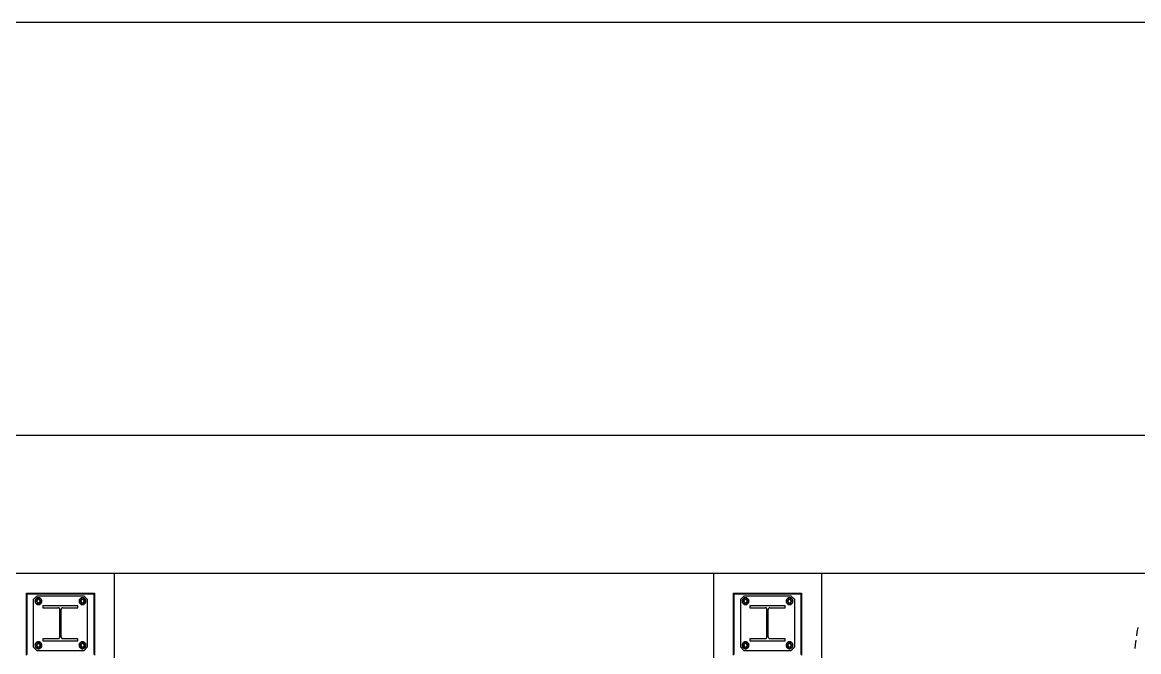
# Model space of a CAD drawing. Header units: millimetres. Extents: x 7649 to 34105, y 3983 to 25377.
# Drawn here: x 18033 to 26140, y 20807 to 25377 of the extents above; entities that cross this region are included whole.
import ezdxf

# ---------------------------------------------------------------- set-up
doc = ezdxf.new("R2010")
doc.units = ezdxf.units.MM

msp = doc.modelspace()

# ---------------------------------------------------------------- linework, layer by layer
at = {"layer": 'GEOMETRY', "color": 7}
for p, q in [((7649.45694, 25376.89306), (30605.23611, 25376.89306)), ((33605.08194, 22376.51806), (7649.45694, 22376.51806)), ((7649.45694, 21376.92222), (34105.14444, 21376.92222)), ((18138.06944, 21210.76389), (18112.66944, 21185.36389)), ((18112.66944, 21185.36389), (18112.66944, 20841.93472)), ((18125.06973, 21177.39763), (18124.84028, 21173.98681)), ((18124.84028, 21173.98681), (18125.06973, 21170.57598)), ((18125.73811, 21180.66895), (18125.06973, 21177.39763)), ((18125.06973, 21170.57598), (18125.73811, 21167.30466)), ((18126.81548, 21183.77083), (18125.73811, 21180.66895)), ((18125.73811, 21167.30466), (18126.81548, 21164.20278)), ((18128.2719, 21186.67333), (18126.81548, 21183.77083)), ((18126.81548, 21164.20278), (18128.2719, 21161.30028)), ((18130.07742, 21189.3465), (18128.2719, 21186.67333)), ((18128.2719, 21161.30028), (18130.07742, 21158.62711)), ((18149.71111, 21197.53472), (18129.60278, 21185.36389)), ((18129.60278, 21185.36389), (18129.60278, 21162.08056)), ((18129.60278, 21162.08056), (18149.71111, 21150.43889)), ((18132.2021, 21191.7604), (18130.07742, 21189.3465)), ((18134.616, 21193.88508), (18132.2021, 21191.7604)), ((18137.28917, 21195.6906), (18134.616, 21193.88508)), ((18140.19167, 21197.14702), (18137.28917, 21195.6906)), ((18481.49861, 21210.76389), (18138.06944, 21210.76389)), ((18138.17814, 21175.60234), (18138.06944, 21173.98681)), ((18138.06944, 21173.98681), (18138.17814, 21172.37127)), ((18138.49477, 21177.15184), (18138.17814, 21175.60234)), ((18138.17814, 21172.37127), (18138.49477, 21170.82177)), ((18139.00514, 21178.62112), (18138.49477, 21177.15184)), ((18138.49477, 21170.82177), (18139.00514, 21169.3525)), ((18139.69507, 21179.99597), (18139.00514, 21178.62112)), ((18139.00514, 21169.3525), (18139.69507, 21167.97764)), ((18140.55036, 21181.26222), (18139.69507, 21179.99597)), ((18139.69507, 21167.97764), (18140.55036, 21166.71139)), ((18143.29355, 21198.22439), (18140.19167, 21197.14702)), ((18141.55683, 21182.40567), (18140.55036, 21181.26222)), ((18140.55036, 21166.71139), (18141.55683, 21165.56794)), ((18142.70028, 21183.41214), (18141.55683, 21182.40567)), ((18141.55683, 21165.56794), (18142.70028, 21164.56147)), ((18143.96653, 21184.26743), (18142.70028, 21183.41214)), ((18142.70028, 21164.56147), (18143.96653, 21163.70618)), ((18146.56487, 21198.89277), (18143.29355, 21198.22439)), ((18145.34138, 21184.95736), (18143.96653, 21184.26743)), ((18143.96653, 21163.70618), (18145.34138, 21163.01625)), ((18146.81066, 21185.46773), (18145.34138, 21184.95736)), ((18145.34138, 21163.01625), (18146.81066, 21162.50588)), ((18149.97569, 21199.12222), (18146.56487, 21198.89277)), ((18148.36016, 21185.78436), (18146.81066, 21185.46773)), ((18146.81066, 21162.50588), (18148.36016, 21162.18925)), ((18149.97569, 21185.89306), (18148.36016, 21185.78436)), ((18148.36016, 21162.18925), (18149.97569, 21162.08056)), ((18170.34861, 21185.36389), (18149.71111, 21197.53472)), ((18149.71111, 21150.43889), (18170.34861, 21162.08056)), ((18153.38652, 21198.89277), (18149.97569, 21199.12222)), ((18151.59123, 21185.78436), (18149.97569, 21185.89306)), ((18149.97569, 21162.08056), (18151.59123, 21162.18925)), ((18153.14073, 21185.46773), (18151.59123, 21185.78436)), ((18151.59123, 21162.18925), (18153.14073, 21162.50588)), ((18154.61, 21184.95736), (18153.14073, 21185.46773)), ((18153.14073, 21162.50588), (18154.61, 21163.01625)), ((18156.65784, 21198.22439), (18153.38652, 21198.89277)), ((18155.98486, 21184.26743), (18154.61, 21184.95736)), ((18154.61, 21163.01625), (18155.98486, 21163.70618)), ((18157.25111, 21183.41214), (18155.98486, 21184.26743)), ((18155.98486, 21163.70618), (18157.25111, 21164.56147)), ((18159.75972, 21197.14702), (18156.65784, 21198.22439)), ((18158.39456, 21182.40567), (18157.25111, 21183.41214)), ((18157.25111, 21164.56147), (18158.39456, 21165.56794)), ((18159.40103, 21181.26222), (18158.39456, 21182.40567)), ((18158.39456, 21165.56794), (18159.40103, 21166.71139)), ((18160.25632, 21179.99597), (18159.40103, 21181.26222)), ((18159.40103, 21166.71139), (18160.25632, 21167.97764)), ((18162.66222, 21195.6906), (18159.75972, 21197.14702)), ((18160.94625, 21178.62112), (18160.25632, 21179.99597)), ((18160.25632, 21167.97764), (18160.94625, 21169.3525)), ((18161.45662, 21177.15184), (18160.94625, 21178.62112)), ((18160.94625, 21169.3525), (18161.45662, 21170.82177)), ((18161.77325, 21175.60234), (18161.45662, 21177.15184)), ((18161.45662, 21170.82177), (18161.77325, 21172.37127)), ((18161.88194, 21173.98681), (18161.77325, 21175.60234)), ((18161.77325, 21172.37127), (18161.88194, 21173.98681)), ((18165.33539, 21193.88508), (18162.66222, 21195.6906)), ((18167.74929, 21191.7604), (18165.33539, 21193.88508)), ((18169.87397, 21189.3465), (18167.74929, 21191.7604)), ((18171.67949, 21186.67333), (18169.87397, 21189.3465)), ((18169.87397, 21158.62711), (18171.67949, 21161.30028)), ((18170.34861, 21162.08056), (18170.34861, 21185.36389)), ((18173.13591, 21183.77083), (18171.67949, 21186.67333)), ((18171.67949, 21161.30028), (18173.13591, 21164.20278)), ((18174.21328, 21180.66895), (18173.13591, 21183.77083)), ((18173.13591, 21164.20278), (18174.21328, 21167.30466)), ((18174.88166, 21177.39763), (18174.21328, 21180.66895)), ((18174.21328, 21167.30466), (18174.88166, 21170.57598)), ((18175.11111, 21173.98681), (18174.88166, 21177.39763)), ((18174.88166, 21170.57598), (18175.11111, 21173.98681)), ((18445.21556, 21177.39763), (18444.98611, 21173.98681)), ((18444.98611, 21173.98681), (18445.21556, 21170.57598)), ((18445.88394, 21180.66895), (18445.21556, 21177.39763)), ((18445.21556, 21170.57598), (18445.88394, 21167.30466)), ((18446.96131, 21183.77083), (18445.88394, 21180.66895)), ((18445.88394, 21167.30466), (18446.96131, 21164.20278)), ((18448.41773, 21186.67333), (18446.96131, 21183.77083)), ((18446.96131, 21164.20278), (18448.41773, 21161.30028)), ((18450.22326, 21189.3465), (18448.41773, 21186.67333)), ((18448.41773, 21161.30028), (18450.22326, 21158.62711)), ((18469.85694, 21197.53472), (18449.74861, 21185.36389)), ((18449.74861, 21185.36389), (18449.74861, 21162.08056)), ((18449.74861, 21162.08056), (18469.85694, 21150.43889)), ((18452.34794, 21191.7604), (18450.22326, 21189.3465)), ((18454.76183, 21193.88508), (18452.34794, 21191.7604)), ((18457.435, 21195.6906), (18454.76183, 21193.88508)), ((18460.3375, 21197.14702), (18457.435, 21195.6906)), ((18458.32397, 21175.60234), (18458.21528, 21173.98681)), ((18458.21528, 21173.98681), (18458.32397, 21172.37127)), ((18458.6406, 21177.15184), (18458.32397, 21175.60234)), ((18458.32397, 21172.37127), (18458.6406, 21170.82177)), ((18459.15098, 21178.62112), (18458.6406, 21177.15184)), ((18458.6406, 21170.82177), (18459.15098, 21169.3525)), ((18459.8409, 21179.99597), (18459.15098, 21178.62112)), ((18459.15098, 21169.3525), (18459.8409, 21167.97764)), ((18460.6962, 21181.26222), (18459.8409, 21179.99597)), ((18459.8409, 21167.97764), (18460.6962, 21166.71139)), ((18463.43938, 21198.22439), (18460.3375, 21197.14702)), ((18461.70266, 21182.40567), (18460.6962, 21181.26222)), ((18460.6962, 21166.71139), (18461.70266, 21165.56794)), ((18462.84611, 21183.41214), (18461.70266, 21182.40567)), ((18461.70266, 21165.56794), (18462.84611, 21164.56147)), ((18464.11236, 21184.26743), (18462.84611, 21183.41214)), ((18462.84611, 21164.56147), (18464.11236, 21163.70618)), ((18466.71071, 21198.89277), (18463.43938, 21198.22439)), ((18465.48722, 21184.95736), (18464.11236, 21184.26743)), ((18464.11236, 21163.70618), (18465.48722, 21163.01625)), ((18466.95649, 21185.46773), (18465.48722, 21184.95736)), ((18465.48722, 21163.01625), (18466.95649, 21162.50588)), ((18470.12153, 21199.12222), (18466.71071, 21198.89277)), ((18468.50599, 21185.78436), (18466.95649, 21185.46773)), ((18466.95649, 21162.50588), (18468.50599, 21162.18925)), ((18470.12153, 21185.89306), (18468.50599, 21185.78436)), ((18468.50599, 21162.18925), (18470.12153, 21162.08056)), ((18489.96528, 21185.36389), (18469.85694, 21197.53472)), ((18469.85694, 21150.43889), (18489.96528, 21162.08056)), ((18473.53235, 21198.89277), (18470.12153, 21199.12222)), ((18471.73707, 21185.78436), (18470.12153, 21185.89306)), ((18470.12153, 21162.08056), (18471.73707, 21162.18925)), ((18473.28657, 21185.46773), (18471.73707, 21185.78436)), ((18471.73707, 21162.18925), (18473.28657, 21162.50588)), ((18474.75584, 21184.95736), (18473.28657, 21185.46773)), ((18473.28657, 21162.50588), (18474.75584, 21163.01625)), ((18476.80367, 21198.22439), (18473.53235, 21198.89277)), ((18476.13069, 21184.26743), (18474.75584, 21184.95736)), ((18474.75584, 21163.01625), (18476.13069, 21163.70618)), ((18477.39694, 21183.41214), (18476.13069, 21184.26743)), ((18476.13069, 21163.70618), (18477.39694, 21164.56147)), ((18479.90556, 21197.14702), (18476.80367, 21198.22439)), ((18478.54039, 21182.40567), (18477.39694, 21183.41214)), ((18477.39694, 21164.56147), (18478.54039, 21165.56794)), ((18479.54686, 21181.26222), (18478.54039, 21182.40567)), ((18478.54039, 21165.56794), (18479.54686, 21166.71139)), ((18480.40215, 21179.99597), (18479.54686, 21181.26222)), ((18479.54686, 21166.71139), (18480.40215, 21167.97764)), ((18482.80805, 21195.6906), (18479.90556, 21197.14702)), ((18481.09208, 21178.62112), (18480.40215, 21179.99597)), ((18480.40215, 21167.97764), (18481.09208, 21169.3525)), ((18481.60245, 21177.15184), (18481.09208, 21178.62112)), ((18481.09208, 21169.3525), (18481.60245, 21170.82177)), ((18506.89861, 21185.36389), (18481.49861, 21210.76389)), ((18481.91908, 21175.60234), (18481.60245, 21177.15184)), ((18481.60245, 21170.82177), (18481.91908, 21172.37127)), ((18482.02778, 21173.98681), (18481.91908, 21175.60234)), ((18481.91908, 21172.37127), (18482.02778, 21173.98681)), ((18485.48122, 21193.88508), (18482.80805, 21195.6906)), ((18487.89512, 21191.7604), (18485.48122, 21193.88508)), ((18490.0198, 21189.3465), (18487.89512, 21191.7604)), ((18489.96528, 21162.08056), (18489.96528, 21185.36389)), ((18491.82532, 21186.67333), (18490.0198, 21189.3465)), ((18490.0198, 21158.62711), (18491.82532, 21161.30028)), ((18493.28174, 21183.77083), (18491.82532, 21186.67333)), ((18491.82532, 21161.30028), (18493.28174, 21164.20278)), ((18494.35911, 21180.66895), (18493.28174, 21183.77083)), ((18493.28174, 21164.20278), (18494.35911, 21167.30466)), ((18495.0275, 21177.39763), (18494.35911, 21180.66895)), ((18494.35911, 21167.30466), (18495.0275, 21170.57598)), ((18495.25694, 21173.98681), (18495.0275, 21177.39763)), ((18495.0275, 21170.57598), (18495.25694, 21173.98681)), ((18506.89861, 20841.93472), (18506.89861, 21185.36389)), ((23272.57361, 21210.76389), (23247.17361, 21185.36389)), ((23247.17361, 21185.36389), (23247.17361, 20841.93472)), ((23260.10306, 21177.39763), (23259.87361, 21173.98681)), ((23259.87361, 21173.98681), (23260.10306, 21170.57598)), ((23260.77144, 21180.66895), (23260.10306, 21177.39763)), ((23260.10306, 21170.57598), (23260.77144, 21167.30466)), ((23261.84881, 21183.77083), (23260.77144, 21180.66895)), ((23260.77144, 21167.30466), (23261.84881, 21164.20278)), ((23263.30523, 21186.67333), (23261.84881, 21183.77083)), ((23261.84881, 21164.20278), (23263.30523, 21161.30028)), ((23265.11076, 21189.3465), (23263.30523, 21186.67333)), ((23263.30523, 21161.30028), (23265.11076, 21158.62711)), ((23284.74444, 21197.53472), (23264.10694, 21185.36389)), ((23264.10694, 21185.36389), (23264.10694, 21162.08056)), ((23264.10694, 21162.08056), (23284.74444, 21150.43889)), ((23267.23544, 21191.7604), (23265.11076, 21189.3465)), ((23269.64933, 21193.88508), (23267.23544, 21191.7604)), ((23272.3225, 21195.6906), (23269.64933, 21193.88508)), ((23275.225, 21197.14702), (23272.3225, 21195.6906)), ((23616.53194, 21210.76389), (23272.57361, 21210.76389)), ((23273.21147, 21175.60234), (23273.10278, 21173.98681)), ((23273.10278, 21173.98681), (23273.21147, 21172.37127)), ((23273.5281, 21177.15184), (23273.21147, 21175.60234)), ((23273.21147, 21172.37127), (23273.5281, 21170.82177)), ((23274.03848, 21178.62112), (23273.5281, 21177.15184)), ((23273.5281, 21170.82177), (23274.03848, 21169.3525)), ((23274.7284, 21179.99597), (23274.03848, 21178.62112)), ((23274.03848, 21169.3525), (23274.7284, 21167.97764)), ((23275.5837, 21181.26222), (23274.7284, 21179.99597)), ((23274.7284, 21167.97764), (23275.5837, 21166.71139)), ((23278.32688, 21198.22439), (23275.225, 21197.14702)), ((23276.59016, 21182.40567), (23275.5837, 21181.26222)), ((23275.5837, 21166.71139), (23276.59016, 21165.56794)), ((23277.73361, 21183.41214), (23276.59016, 21182.40567)), ((23276.59016, 21165.56794), (23277.73361, 21164.56147)), ((23278.99986, 21184.26743), (23277.73361, 21183.41214)), ((23277.73361, 21164.56147), (23278.99986, 21163.70618)), ((23281.59821, 21198.89277), (23278.32688, 21198.22439)), ((23280.37472, 21184.95736), (23278.99986, 21184.26743)), ((23278.99986, 21163.70618), (23280.37472, 21163.01625)), ((23281.84399, 21185.46773), (23280.37472, 21184.95736)), ((23280.37472, 21163.01625), (23281.84399, 21162.50588)), ((23285.00903, 21199.12222), (23281.59821, 21198.89277)), ((23283.39349, 21185.78436), (23281.84399, 21185.46773)), ((23281.84399, 21162.50588), (23283.39349, 21162.18925)), ((23285.00903, 21185.89306), (23283.39349, 21185.78436)), ((23283.39349, 21162.18925), (23285.00903, 21162.08056)), ((23304.85278, 21185.36389), (23284.74444, 21197.53472)), ((23284.74444, 21150.43889), (23304.85278, 21162.08056)), ((23288.41985, 21198.89277), (23285.00903, 21199.12222)), ((23286.62457, 21185.78436), (23285.00903, 21185.89306)), ((23285.00903, 21162.08056), (23286.62457, 21162.18925)), ((23288.17407, 21185.46773), (23286.62457, 21185.78436)), ((23286.62457, 21162.18925), (23288.17407, 21162.50588)), ((23289.64334, 21184.95736), (23288.17407, 21185.46773)), ((23288.17407, 21162.50588), (23289.64334, 21163.01625)), ((23291.69117, 21198.22439), (23288.41985, 21198.89277)), ((23291.01819, 21184.26743), (23289.64334, 21184.95736)), ((23289.64334, 21163.01625), (23291.01819, 21163.70618)), ((23292.28444, 21183.41214), (23291.01819, 21184.26743)), ((23291.01819, 21163.70618), (23292.28444, 21164.56147)), ((23294.79306, 21197.14702), (23291.69117, 21198.22439)), ((23293.42789, 21182.40567), (23292.28444, 21183.41214)), ((23292.28444, 21164.56147), (23293.42789, 21165.56794)), ((23294.43436, 21181.26222), (23293.42789, 21182.40567)), ((23293.42789, 21165.56794), (23294.43436, 21166.71139)), ((23295.28965, 21179.99597), (23294.43436, 21181.26222)), ((23294.43436, 21166.71139), (23295.28965, 21167.97764)), ((23297.69555, 21195.6906), (23294.79306, 21197.14702)), ((23295.97958, 21178.62112), (23295.28965, 21179.99597)), ((23295.28965, 21167.97764), (23295.97958, 21169.3525)), ((23296.48995, 21177.15184), (23295.97958, 21178.62112)), ((23295.97958, 21169.3525), (23296.48995, 21170.82177)), ((23296.80658, 21175.60234), (23296.48995, 21177.15184)), ((23296.48995, 21170.82177), (23296.80658, 21172.37127)), ((23296.91528, 21173.98681), (23296.80658, 21175.60234)), ((23296.80658, 21172.37127), (23296.91528, 21173.98681)), ((23300.36872, 21193.88508), (23297.69555, 21195.6906)), ((23302.78262, 21191.7604), (23300.36872, 21193.88508)), ((23304.9073, 21189.3465), (23302.78262, 21191.7604)), ((23304.85278, 21162.08056), (23304.85278, 21185.36389)), ((23306.71282, 21186.67333), (23304.9073, 21189.3465)), ((23304.9073, 21158.62711), (23306.71282, 21161.30028)), ((23308.16924, 21183.77083), (23306.71282, 21186.67333)), ((23306.71282, 21161.30028), (23308.16924, 21164.20278)), ((23309.24661, 21180.66895), (23308.16924, 21183.77083)), ((23308.16924, 21164.20278), (23309.24661, 21167.30466)), ((23309.915, 21177.39763), (23309.24661, 21180.66895)), ((23309.24661, 21167.30466), (23309.915, 21170.57598)), ((23310.14444, 21173.98681), (23309.915, 21177.39763)), ((23309.915, 21170.57598), (23310.14444, 21173.98681)), ((23579.71973, 21177.39763), (23579.49028, 21173.98681)), ((23579.49028, 21173.98681), (23579.71973, 21170.57598)), ((23580.38811, 21180.66895), (23579.71973, 21177.39763)), ((23579.71973, 21170.57598), (23580.38811, 21167.30466)), ((23581.46548, 21183.77083), (23580.38811, 21180.66895)), ((23580.38811, 21167.30466), (23581.46548, 21164.20278)), ((23582.9219, 21186.67333), (23581.46548, 21183.77083)), ((23581.46548, 21164.20278), (23582.9219, 21161.30028)), ((23584.72742, 21189.3465), (23582.9219, 21186.67333)), ((23582.9219, 21161.30028), (23584.72742, 21158.62711)), ((23604.36111, 21197.53472), (23584.25278, 21185.36389)), ((23584.25278, 21185.36389), (23584.25278, 21162.08056)), ((23584.25278, 21162.08056), (23604.36111, 21150.43889)), ((23586.8521, 21191.7604), (23584.72742, 21189.3465)), ((23589.266, 21193.88508), (23586.8521, 21191.7604)), ((23591.93917, 21195.6906), (23589.266, 21193.88508)), ((23594.84167, 21197.14702), (23591.93917, 21195.6906)), ((23592.82814, 21175.60234), (23592.71944, 21173.98681)), ((23592.71944, 21173.98681), (23592.82814, 21172.37127)), ((23593.14477, 21177.15184), (23592.82814, 21175.60234)), ((23592.82814, 21172.37127), (23593.14477, 21170.82177)), ((23593.65514, 21178.62112), (23593.14477, 21177.15184)), ((23593.14477, 21170.82177), (23593.65514, 21169.3525)), ((23594.34507, 21179.99597), (23593.65514, 21178.62112)), ((23593.65514, 21169.3525), (23594.34507, 21167.97764)), ((23595.20036, 21181.26222), (23594.34507, 21179.99597)), ((23594.34507, 21167.97764), (23595.20036, 21166.71139)), ((23597.94355, 21198.22439), (23594.84167, 21197.14702)), ((23596.20683, 21182.40567), (23595.20036, 21181.26222)), ((23595.20036, 21166.71139), (23596.20683, 21165.56794)), ((23597.35028, 21183.41214), (23596.20683, 21182.40567)), ((23596.20683, 21165.56794), (23597.35028, 21164.56147)), ((23598.61653, 21184.26743), (23597.35028, 21183.41214)), ((23597.35028, 21164.56147), (23598.61653, 21163.70618)), ((23601.21487, 21198.89277), (23597.94355, 21198.22439)), ((23599.99138, 21184.95736), (23598.61653, 21184.26743)), ((23598.61653, 21163.70618), (23599.99138, 21163.01625)), ((23601.46066, 21185.46773), (23599.99138, 21184.95736)), ((23599.99138, 21163.01625), (23601.46066, 21162.50588)), ((23604.62569, 21199.12222), (23601.21487, 21198.89277)), ((23603.01016, 21185.78436), (23601.46066, 21185.46773)), ((23601.46066, 21162.50588), (23603.01016, 21162.18925)), ((23604.62569, 21185.89306), (23603.01016, 21185.78436)), ((23603.01016, 21162.18925), (23604.62569, 21162.08056)), ((23624.99861, 21185.36389), (23604.36111, 21197.53472)), ((23604.36111, 21150.43889), (23624.99861, 21162.08056)), ((23608.03652, 21198.89277), (23604.62569, 21199.12222)), ((23606.24123, 21185.78436), (23604.62569, 21185.89306)), ((23604.62569, 21162.08056), (23606.24123, 21162.18925)), ((23607.79073, 21185.46773), (23606.24123, 21185.78436)), ((23606.24123, 21162.18925), (23607.79073, 21162.50588)), ((23609.26, 21184.95736), (23607.79073, 21185.46773)), ((23607.79073, 21162.50588), (23609.26, 21163.01625)), ((23611.30784, 21198.22439), (23608.03652, 21198.89277)), ((23610.63486, 21184.26743), (23609.26, 21184.95736)), ((23609.26, 21163.01625), (23610.63486, 21163.70618)), ((23611.90111, 21183.41214), (23610.63486, 21184.26743)), ((23610.63486, 21163.70618), (23611.90111, 21164.56147)), ((23614.40972, 21197.14702), (23611.30784, 21198.22439)), ((23613.04456, 21182.40567), (23611.90111, 21183.41214)), ((23611.90111, 21164.56147), (23613.04456, 21165.56794)), ((23614.05103, 21181.26222), (23613.04456, 21182.40567)), ((23613.04456, 21165.56794), (23614.05103, 21166.71139)), ((23614.90632, 21179.99597), (23614.05103, 21181.26222)), ((23614.05103, 21166.71139), (23614.90632, 21167.97764)), ((23617.31222, 21195.6906), (23614.40972, 21197.14702)), ((23615.59625, 21178.62112), (23614.90632, 21179.99597)), ((23614.90632, 21167.97764), (23615.59625, 21169.3525)), ((23616.10662, 21177.15184), (23615.59625, 21178.62112)), ((23615.59625, 21169.3525), (23616.10662, 21170.82177)), ((23616.42325, 21175.60234), (23616.10662, 21177.15184)), ((23616.10662, 21170.82177), (23616.42325, 21172.37127)), ((23616.53194, 21173.98681), (23616.42325, 21175.60234)), ((23616.42325, 21172.37127), (23616.53194, 21173.98681)), ((23641.93194, 21185.36389), (23616.53194, 21210.76389)), ((23619.98539, 21193.88508), (23617.31222, 21195.6906)), ((23622.39929, 21191.7604), (23619.98539, 21193.88508)), ((23624.52397, 21189.3465), (23622.39929, 21191.7604)), ((23626.32949, 21186.67333), (23624.52397, 21189.3465)), ((23624.52397, 21158.62711), (23626.32949, 21161.30028)), ((23624.99861, 21162.08056), (23624.99861, 21185.36389)), ((23627.78591, 21183.77083), (23626.32949, 21186.67333)), ((23626.32949, 21161.30028), (23627.78591, 21164.20278)), ((23628.86328, 21180.66895), (23627.78591, 21183.77083)), ((23627.78591, 21164.20278), (23628.86328, 21167.30466)), ((23629.53166, 21177.39763), (23628.86328, 21180.66895)), ((23628.86328, 21167.30466), (23629.53166, 21170.57598)), ((23629.76111, 21173.98681), (23629.53166, 21177.39763)), ((23629.53166, 21170.57598), (23629.76111, 21173.98681)), ((23641.93194, 20841.93472), (23641.93194, 21185.36389)), ((18130.07742, 21158.62711), (18132.2021, 21156.21321)), ((18132.2021, 21156.21321), (18134.616, 21154.08853)), ((18134.616, 21154.08853), (18137.28917, 21152.28301)), ((18137.28917, 21152.28301), (18140.19167, 21150.82659)), ((18140.19167, 21150.82659), (18143.29355, 21149.74922)), ((18143.29355, 21149.74922), (18146.56487, 21149.08084)), ((18146.56487, 21149.08084), (18149.97569, 21148.85139)), ((18149.97569, 21148.85139), (18153.38652, 21149.08084)), ((18153.38652, 21149.08084), (18156.65784, 21149.74922)), ((18156.65784, 21149.74922), (18159.75972, 21150.82659)), ((18159.75972, 21150.82659), (18162.66222, 21152.28301)), ((18162.66222, 21152.28301), (18165.33539, 21154.08853)), ((18165.33539, 21154.08853), (18167.74929, 21156.21321)), ((18167.74929, 21156.21321), (18169.87397, 21158.62711)), ((18437.04861, 21140.91389), (18182.51944, 21140.91389)), ((18182.51944, 21140.91389), (18182.51944, 21126.62639)), ((18182.51944, 21126.62639), (18293.11528, 21126.62639)), ((18295.06747, 21126.51289), (18293.37986, 21126.62639)), ((18296.68601, 21126.18225), (18295.06747, 21126.51289)), ((18298.22068, 21125.64928), (18296.68601, 21126.18225)), ((18299.65667, 21124.9288), (18298.22068, 21125.64928)), ((18300.97917, 21124.0356), (18299.65667, 21124.9288)), ((18302.17338, 21122.98449), (18300.97917, 21124.0356)), ((18303.22449, 21121.79028), (18302.17338, 21122.98449)), ((18304.11769, 21120.46778), (18303.22449, 21121.79028)), ((18304.83817, 21119.03179), (18304.11769, 21120.46778)), ((18305.37114, 21117.49713), (18304.83817, 21119.03179)), ((18305.70178, 21115.87858), (18305.37114, 21117.49713)), ((18305.81528, 21114.19097), (18305.70178, 21115.87858)), ((18305.81528, 20913.90139), (18305.81528, 21113.92639)), ((18314.28194, 20913.90139), (18314.28194, 21113.92639)), ((18314.92461, 21115.87858), (18314.81111, 21114.19097)), ((18315.25525, 21117.49713), (18314.92461, 21115.87858)), ((18315.78822, 21119.03179), (18315.25525, 21117.49713)), ((18316.5087, 21120.46778), (18315.78822, 21119.03179)), ((18317.4019, 21121.79028), (18316.5087, 21120.46778)), ((18318.45301, 21122.98449), (18317.4019, 21121.79028)), ((18319.64722, 21124.0356), (18318.45301, 21122.98449)), ((18320.96972, 21124.9288), (18319.64722, 21124.0356)), ((18322.40571, 21125.64928), (18320.96972, 21124.9288)), ((18323.94037, 21126.18225), (18322.40571, 21125.64928)), ((18325.55892, 21126.51289), (18323.94037, 21126.18225)), ((18327.24653, 21126.62639), (18325.55892, 21126.51289)), ((18326.98194, 21126.62639), (18437.04861, 21126.62639)), ((18437.04861, 21126.62639), (18437.04861, 21140.91389)), ((18450.22326, 21158.62711), (18452.34794, 21156.21321)), ((18452.34794, 21156.21321), (18454.76183, 21154.08853)), ((18454.76183, 21154.08853), (18457.435, 21152.28301)), ((18457.435, 21152.28301), (18460.3375, 21150.82659)), ((18460.3375, 21150.82659), (18463.43938, 21149.74922)), ((18463.43938, 21149.74922), (18466.71071, 21149.08084)), ((18466.71071, 21149.08084), (18470.12153, 21148.85139)), ((18470.12153, 21148.85139), (18473.53235, 21149.08084)), ((18473.53235, 21149.08084), (18476.80367, 21149.74922)), ((18476.80367, 21149.74922), (18479.90556, 21150.82659)), ((18479.90556, 21150.82659), (18482.80805, 21152.28301)), ((18482.80805, 21152.28301), (18485.48122, 21154.08853)), ((18485.48122, 21154.08853), (18487.89512, 21156.21321)), ((18487.89512, 21156.21321), (18490.0198, 21158.62711)), ((23265.11076, 21158.62711), (23267.23544, 21156.21321)), ((23267.23544, 21156.21321), (23269.64933, 21154.08853)), ((23269.64933, 21154.08853), (23272.3225, 21152.28301)), ((23272.3225, 21152.28301), (23275.225, 21150.82659)), ((23275.225, 21150.82659), (23278.32688, 21149.74922)), ((23278.32688, 21149.74922), (23281.59821, 21149.08084)), ((23281.59821, 21149.08084), (23285.00903, 21148.85139)), ((23285.00903, 21148.85139), (23288.41985, 21149.08084)), ((23288.41985, 21149.08084), (23291.69117, 21149.74922)), ((23291.69117, 21149.74922), (23294.79306, 21150.82659)), ((23294.79306, 21150.82659), (23297.69555, 21152.28301)), ((23297.69555, 21152.28301), (23300.36872, 21154.08853)), ((23300.36872, 21154.08853), (23302.78262, 21156.21321)), ((23302.78262, 21156.21321), (23304.9073, 21158.62711)), ((23572.08194, 21140.91389), (23317.02361, 21140.91389)), ((23317.02361, 21140.91389), (23317.02361, 21126.62639)), ((23317.02361, 21126.62639), (23427.61944, 21126.62639)), ((23429.57164, 21126.51289), (23427.88403, 21126.62639)), ((23431.19018, 21126.18225), (23429.57164, 21126.51289)), ((23432.72485, 21125.64928), (23431.19018, 21126.18225)), ((23434.16084, 21124.9288), (23432.72485, 21125.64928)), ((23435.48334, 21124.0356), (23434.16084, 21124.9288)), ((23436.67755, 21122.98449), (23435.48334, 21124.0356)), ((23437.72866, 21121.79028), (23436.67755, 21122.98449)), ((23438.62185, 21120.46778), (23437.72866, 21121.79028)), ((23439.34234, 21119.03179), (23438.62185, 21120.46778)), ((23439.8753, 21117.49713), (23439.34234, 21119.03179)), ((23440.20594, 21115.87858), (23439.8753, 21117.49713)), ((23440.31944, 21114.19097), (23440.20594, 21115.87858)), ((23440.31944, 20913.90139), (23440.31944, 21113.92639)), ((23448.78611, 20913.90139), (23448.78611, 21113.92639)), ((23449.42878, 21115.87858), (23449.31528, 21114.19097)), ((23449.75942, 21117.49713), (23449.42878, 21115.87858)), ((23450.29238, 21119.03179), (23449.75942, 21117.49713)), ((23451.01287, 21120.46778), (23450.29238, 21119.03179)), ((23451.90607, 21121.79028), (23451.01287, 21120.46778)), ((23452.95717, 21122.98449), (23451.90607, 21121.79028)), ((23454.15138, 21124.0356), (23452.95717, 21122.98449)), ((23455.47388, 21124.9288), (23454.15138, 21124.0356)), ((23456.90987, 21125.64928), (23455.47388, 21124.9288)), ((23458.44454, 21126.18225), (23456.90987, 21125.64928)), ((23460.06308, 21126.51289), (23458.44454, 21126.18225)), ((23461.75069, 21126.62639), (23460.06308, 21126.51289)), ((23461.48611, 21126.62639), (23572.08194, 21126.62639)), ((23572.08194, 21126.62639), (23572.08194, 21140.91389)), ((23584.72742, 21158.62711), (23586.8521, 21156.21321)), ((23586.8521, 21156.21321), (23589.266, 21154.08853)), ((23589.266, 21154.08853), (23591.93917, 21152.28301)), ((23591.93917, 21152.28301), (23594.84167, 21150.82659)), ((23594.84167, 21150.82659), (23597.94355, 21149.74922)), ((23597.94355, 21149.74922), (23601.21487, 21149.08084)), ((23601.21487, 21149.08084), (23604.62569, 21148.85139)), ((23604.62569, 21148.85139), (23608.03652, 21149.08084)), ((23608.03652, 21149.08084), (23611.30784, 21149.74922)), ((23611.30784, 21149.74922), (23614.40972, 21150.82659)), ((23614.40972, 21150.82659), (23617.31222, 21152.28301)), ((23617.31222, 21152.28301), (23619.98539, 21154.08853)), ((23619.98539, 21154.08853), (23622.39929, 21156.21321)), ((23622.39929, 21156.21321), (23624.52397, 21158.62711)), ((26125.31111, 20922.36806), (26129.54444, 20949.35556)), ((26129.54444, 20949.35556), (26136.42361, 20983.75139)), ((18112.66944, 20841.93472), (18138.06944, 20816.53472)), ((18125.06973, 20857.25179), (18124.84028, 20853.84097)), ((18124.84028, 20853.84097), (18125.06973, 20850.43015)), ((18125.73811, 20860.52312), (18125.06973, 20857.25179)), ((18125.06973, 20850.43015), (18125.73811, 20847.15883)), ((18126.81548, 20863.625), (18125.73811, 20860.52312)), ((18125.73811, 20847.15883), (18126.81548, 20844.05695)), ((18128.2719, 20866.5275), (18126.81548, 20863.625)), ((18126.81548, 20844.05695), (18128.2719, 20841.15445)), ((18130.07742, 20869.20067), (18128.2719, 20866.5275)), ((18128.2719, 20841.15445), (18130.07742, 20838.48128)), ((18149.71111, 20877.38889), (18129.60278, 20865.74722)), ((18129.60278, 20865.74722), (18129.60278, 20841.93472)), ((18129.60278, 20841.93472), (18149.71111, 20830.29306)), ((18132.2021, 20871.61457), (18130.07742, 20869.20067)), ((18130.07742, 20838.48128), (18132.2021, 20836.06738)), ((18134.616, 20873.73925), (18132.2021, 20871.61457)), ((18132.2021, 20836.06738), (18134.616, 20833.9427)), ((18137.28917, 20875.54477), (18134.616, 20873.73925)), ((18140.19167, 20877.00119), (18137.28917, 20875.54477)), ((18138.17814, 20855.45651), (18138.06944, 20853.84097)), ((18138.06944, 20853.84097), (18138.17814, 20852.22543)), ((18138.49477, 20857.00601), (18138.17814, 20855.45651)), ((18138.17814, 20852.22543), (18138.49477, 20850.67593)), ((18139.00514, 20858.47528), (18138.49477, 20857.00601)), ((18138.49477, 20850.67593), (18139.00514, 20849.20666)), ((18139.69507, 20859.85014), (18139.00514, 20858.47528)), ((18139.00514, 20849.20666), (18139.69507, 20847.83181)), ((18140.55036, 20861.11639), (18139.69507, 20859.85014)), ((18139.69507, 20847.83181), (18140.55036, 20846.56556)), ((18143.29355, 20878.07856), (18140.19167, 20877.00119)), ((18141.55683, 20862.25984), (18140.55036, 20861.11639)), ((18140.55036, 20846.56556), (18141.55683, 20845.42211)), ((18142.70028, 20863.2663), (18141.55683, 20862.25984)), ((18141.55683, 20845.42211), (18142.70028, 20844.41564)), ((18143.96653, 20864.1216), (18142.70028, 20863.2663)), ((18142.70028, 20844.41564), (18143.96653, 20843.56035)), ((18146.56487, 20878.74694), (18143.29355, 20878.07856)), ((18145.34138, 20864.81152), (18143.96653, 20864.1216)), ((18143.96653, 20843.56035), (18145.34138, 20842.87042)), ((18146.81066, 20865.3219), (18145.34138, 20864.81152)), ((18145.34138, 20842.87042), (18146.81066, 20842.36005)), ((18149.97569, 20878.97639), (18146.56487, 20878.74694)), ((18148.36016, 20865.63853), (18146.81066, 20865.3219)), ((18146.81066, 20842.36005), (18148.36016, 20842.04342)), ((18149.97569, 20865.74722), (18148.36016, 20865.63853)), ((18148.36016, 20842.04342), (18149.97569, 20841.93472)), ((18170.34861, 20865.74722), (18149.71111, 20877.38889)), ((18149.71111, 20830.29306), (18170.34861, 20841.93472)), ((18153.38652, 20878.74694), (18149.97569, 20878.97639)), ((18151.59123, 20865.63853), (18149.97569, 20865.74722)), ((18149.97569, 20841.93472), (18151.59123, 20842.04342)), ((18153.14073, 20865.3219), (18151.59123, 20865.63853)), ((18151.59123, 20842.04342), (18153.14073, 20842.36005)), ((18154.61, 20864.81152), (18153.14073, 20865.3219)), ((18153.14073, 20842.36005), (18154.61, 20842.87042)), ((18156.65784, 20878.07856), (18153.38652, 20878.74694)), ((18155.98486, 20864.1216), (18154.61, 20864.81152)), ((18154.61, 20842.87042), (18155.98486, 20843.56035)), ((18157.25111, 20863.2663), (18155.98486, 20864.1216)), ((18155.98486, 20843.56035), (18157.25111, 20844.41564)), ((18159.75972, 20877.00119), (18156.65784, 20878.07856)), ((18158.39456, 20862.25984), (18157.25111, 20863.2663)), ((18157.25111, 20844.41564), (18158.39456, 20845.42211)), ((18159.40103, 20861.11639), (18158.39456, 20862.25984)), ((18158.39456, 20845.42211), (18159.40103, 20846.56556)), ((18160.25632, 20859.85014), (18159.40103, 20861.11639)), ((18159.40103, 20846.56556), (18160.25632, 20847.83181)), ((18162.66222, 20875.54477), (18159.75972, 20877.00119)), ((18160.94625, 20858.47528), (18160.25632, 20859.85014)), ((18160.25632, 20847.83181), (18160.94625, 20849.20666)), ((18161.45662, 20857.00601), (18160.94625, 20858.47528)), ((18160.94625, 20849.20666), (18161.45662, 20850.67593)), ((18161.77325, 20855.45651), (18161.45662, 20857.00601)), ((18161.45662, 20850.67593), (18161.77325, 20852.22543)), ((18161.88194, 20853.84097), (18161.77325, 20855.45651)), ((18161.77325, 20852.22543), (18161.88194, 20853.84097)), ((18165.33539, 20873.73925), (18162.66222, 20875.54477)), ((18167.74929, 20871.61457), (18165.33539, 20873.73925)), ((18165.33539, 20833.9427), (18167.74929, 20836.06738)), ((18169.87397, 20869.20067), (18167.74929, 20871.61457)), ((18167.74929, 20836.06738), (18169.87397, 20838.48128)), ((18171.67949, 20866.5275), (18169.87397, 20869.20067)), ((18169.87397, 20838.48128), (18171.67949, 20841.15445)), ((18170.34861, 20841.93472), (18170.34861, 20865.74722)), ((18173.13591, 20863.625), (18171.67949, 20866.5275)), ((18171.67949, 20841.15445), (18173.13591, 20844.05695)), ((18174.21328, 20860.52312), (18173.13591, 20863.625)), ((18173.13591, 20844.05695), (18174.21328, 20847.15883)), ((18174.88166, 20857.25179), (18174.21328, 20860.52312)), ((18174.21328, 20847.15883), (18174.88166, 20850.43015)), ((18175.11111, 20853.84097), (18174.88166, 20857.25179)), ((18174.88166, 20850.43015), (18175.11111, 20853.84097)), ((18293.11528, 20901.20139), (18182.51944, 20901.20139)), ((18182.51944, 20901.20139), (18182.51944, 20886.91389)), ((18182.51944, 20886.91389), (18437.04861, 20886.91389)), ((18293.37986, 20901.73056), (18295.06747, 20901.84406)), ((18295.06747, 20901.84406), (18296.68601, 20902.1747)), ((18296.68601, 20902.1747), (18298.22068, 20902.70766)), ((18298.22068, 20902.70766), (18299.65667, 20903.42815)), ((18299.65667, 20903.42815), (18300.97917, 20904.32134)), ((18300.97917, 20904.32134), (18302.17338, 20905.37245)), ((18302.17338, 20905.37245), (18303.22449, 20906.56666)), ((18303.22449, 20906.56666), (18304.11769, 20907.88916)), ((18304.11769, 20907.88916), (18304.83817, 20909.32515)), ((18304.83817, 20909.32515), (18305.37114, 20910.85982)), ((18305.37114, 20910.85982), (18305.70178, 20912.47836)), ((18305.70178, 20912.47836), (18305.81528, 20914.16597)), ((18314.81111, 20914.16597), (18314.92461, 20912.47836)), ((18314.92461, 20912.47836), (18315.25525, 20910.85982)), ((18315.25525, 20910.85982), (18315.78822, 20909.32515)), ((18315.78822, 20909.32515), (18316.5087, 20907.88916)), ((18316.5087, 20907.88916), (18317.4019, 20906.56666)), ((18317.4019, 20906.56666), (18318.45301, 20905.37245)), ((18318.45301, 20905.37245), (18319.64722, 20904.32134)), ((18319.64722, 20904.32134), (18320.96972, 20903.42815)), ((18320.96972, 20903.42815), (18322.40571, 20902.70766)), ((18322.40571, 20902.70766), (18323.94037, 20902.1747)), ((18323.94037, 20902.1747), (18325.55892, 20901.84406)), ((18325.55892, 20901.84406), (18327.24653, 20901.73056)), ((18437.04861, 20901.20139), (18326.98194, 20901.20139)), ((18437.04861, 20886.91389), (18437.04861, 20901.20139)), ((18445.21556, 20857.25179), (18444.98611, 20853.84097)), ((18444.98611, 20853.84097), (18445.21556, 20850.43015)), ((18445.88394, 20860.52312), (18445.21556, 20857.25179)), ((18445.21556, 20850.43015), (18445.88394, 20847.15883)), ((18446.96131, 20863.625), (18445.88394, 20860.52312)), ((18445.88394, 20847.15883), (18446.96131, 20844.05695)), ((18448.41773, 20866.5275), (18446.96131, 20863.625)), ((18446.96131, 20844.05695), (18448.41773, 20841.15445)), ((18450.22326, 20869.20067), (18448.41773, 20866.5275)), ((18448.41773, 20841.15445), (18450.22326, 20838.48128)), ((18469.85694, 20877.38889), (18449.74861, 20865.74722)), ((18449.74861, 20865.74722), (18449.74861, 20841.93472)), ((18449.74861, 20841.93472), (18469.85694, 20830.29306)), ((18452.34794, 20871.61457), (18450.22326, 20869.20067)), ((18450.22326, 20838.48128), (18452.34794, 20836.06738)), ((18454.76183, 20873.73925), (18452.34794, 20871.61457)), ((18452.34794, 20836.06738), (18454.76183, 20833.9427)), ((18457.435, 20875.54477), (18454.76183, 20873.73925)), ((18460.3375, 20877.00119), (18457.435, 20875.54477)), ((18458.32397, 20855.45651), (18458.21528, 20853.84097)), ((18458.21528, 20853.84097), (18458.32397, 20852.22543)), ((18458.6406, 20857.00601), (18458.32397, 20855.45651)), ((18458.32397, 20852.22543), (18458.6406, 20850.67593)), ((18459.15098, 20858.47528), (18458.6406, 20857.00601)), ((18458.6406, 20850.67593), (18459.15098, 20849.20666)), ((18459.8409, 20859.85014), (18459.15098, 20858.47528)), ((18459.15098, 20849.20666), (18459.8409, 20847.83181)), ((18460.6962, 20861.11639), (18459.8409, 20859.85014)), ((18459.8409, 20847.83181), (18460.6962, 20846.56556)), ((18463.43938, 20878.07856), (18460.3375, 20877.00119)), ((18461.70266, 20862.25984), (18460.6962, 20861.11639)), ((18460.6962, 20846.56556), (18461.70266, 20845.42211)), ((18462.84611, 20863.2663), (18461.70266, 20862.25984)), ((18461.70266, 20845.42211), (18462.84611, 20844.41564)), ((18464.11236, 20864.1216), (18462.84611, 20863.2663)), ((18462.84611, 20844.41564), (18464.11236, 20843.56035)), ((18466.71071, 20878.74694), (18463.43938, 20878.07856)), ((18465.48722, 20864.81152), (18464.11236, 20864.1216)), ((18464.11236, 20843.56035), (18465.48722, 20842.87042)), ((18466.95649, 20865.3219), (18465.48722, 20864.81152)), ((18465.48722, 20842.87042), (18466.95649, 20842.36005)), ((18470.12153, 20878.97639), (18466.71071, 20878.74694)), ((18468.50599, 20865.63853), (18466.95649, 20865.3219)), ((18466.95649, 20842.36005), (18468.50599, 20842.04342)), ((18470.12153, 20865.74722), (18468.50599, 20865.63853)), ((18468.50599, 20842.04342), (18470.12153, 20841.93472)), ((18489.96528, 20865.74722), (18469.85694, 20877.38889)), ((18469.85694, 20830.29306), (18489.96528, 20841.93472)), ((18473.53235, 20878.74694), (18470.12153, 20878.97639)), ((18471.73707, 20865.63853), (18470.12153, 20865.74722)), ((18470.12153, 20841.93472), (18471.73707, 20842.04342)), ((18473.28657, 20865.3219), (18471.73707, 20865.63853)), ((18471.73707, 20842.04342), (18473.28657, 20842.36005)), ((18474.75584, 20864.81152), (18473.28657, 20865.3219)), ((18473.28657, 20842.36005), (18474.75584, 20842.87042)), ((18476.80367, 20878.07856), (18473.53235, 20878.74694)), ((18476.13069, 20864.1216), (18474.75584, 20864.81152)), ((18474.75584, 20842.87042), (18476.13069, 20843.56035)), ((18477.39694, 20863.2663), (18476.13069, 20864.1216)), ((18476.13069, 20843.56035), (18477.39694, 20844.41564)), ((18479.90556, 20877.00119), (18476.80367, 20878.07856)), ((18478.54039, 20862.25984), (18477.39694, 20863.2663)), ((18477.39694, 20844.41564), (18478.54039, 20845.42211)), ((18479.54686, 20861.11639), (18478.54039, 20862.25984)), ((18478.54039, 20845.42211), (18479.54686, 20846.56556)), ((18480.40215, 20859.85014), (18479.54686, 20861.11639)), ((18479.54686, 20846.56556), (18480.40215, 20847.83181)), ((18482.80805, 20875.54477), (18479.90556, 20877.00119)), ((18481.09208, 20858.47528), (18480.40215, 20859.85014)), ((18480.40215, 20847.83181), (18481.09208, 20849.20666)), ((18481.60245, 20857.00601), (18481.09208, 20858.47528)), ((18481.09208, 20849.20666), (18481.60245, 20850.67593)), ((18481.49861, 20816.53472), (18506.89861, 20841.93472)), ((18481.91908, 20855.45651), (18481.60245, 20857.00601)), ((18481.60245, 20850.67593), (18481.91908, 20852.22543)), ((18482.02778, 20853.84097), (18481.91908, 20855.45651)), ((18481.91908, 20852.22543), (18482.02778, 20853.84097)), ((18485.48122, 20873.73925), (18482.80805, 20875.54477)), ((18487.89512, 20871.61457), (18485.48122, 20873.73925)), ((18485.48122, 20833.9427), (18487.89512, 20836.06738)), ((18490.0198, 20869.20067), (18487.89512, 20871.61457)), ((18487.89512, 20836.06738), (18490.0198, 20838.48128)), ((18489.96528, 20841.93472), (18489.96528, 20865.74722)), ((18491.82532, 20866.5275), (18490.0198, 20869.20067)), ((18490.0198, 20838.48128), (18491.82532, 20841.15445)), ((18493.28174, 20863.625), (18491.82532, 20866.5275)), ((18491.82532, 20841.15445), (18493.28174, 20844.05695)), ((18494.35911, 20860.52312), (18493.28174, 20863.625)), ((18493.28174, 20844.05695), (18494.35911, 20847.15883)), ((18495.0275, 20857.25179), (18494.35911, 20860.52312)), ((18494.35911, 20847.15883), (18495.0275, 20850.43015)), ((18495.25694, 20853.84097), (18495.0275, 20857.25179)), ((18495.0275, 20850.43015), (18495.25694, 20853.84097)), ((23247.17361, 20841.93472), (23272.57361, 20816.53472)), ((23260.10306, 20857.25179), (23259.87361, 20853.84097)), ((23259.87361, 20853.84097), (23260.10306, 20850.43015)), ((23260.77144, 20860.52312), (23260.10306, 20857.25179)), ((23260.10306, 20850.43015), (23260.77144, 20847.15883)), ((23261.84881, 20863.625), (23260.77144, 20860.52312)), ((23260.77144, 20847.15883), (23261.84881, 20844.05695)), ((23263.30523, 20866.5275), (23261.84881, 20863.625)), ((23261.84881, 20844.05695), (23263.30523, 20841.15445)), ((23265.11076, 20869.20067), (23263.30523, 20866.5275)), ((23263.30523, 20841.15445), (23265.11076, 20838.48128)), ((23284.74444, 20877.38889), (23264.10694, 20865.74722)), ((23264.10694, 20865.74722), (23264.10694, 20841.93472)), ((23264.10694, 20841.93472), (23284.74444, 20830.29306)), ((23267.23544, 20871.61457), (23265.11076, 20869.20067)), ((23265.11076, 20838.48128), (23267.23544, 20836.06738)), ((23269.64933, 20873.73925), (23267.23544, 20871.61457)), ((23267.23544, 20836.06738), (23269.64933, 20833.9427)), ((23272.3225, 20875.54477), (23269.64933, 20873.73925)), ((23275.225, 20877.00119), (23272.3225, 20875.54477)), ((23273.21147, 20855.45651), (23273.10278, 20853.84097)), ((23273.10278, 20853.84097), (23273.21147, 20852.22543)), ((23273.5281, 20857.00601), (23273.21147, 20855.45651)), ((23273.21147, 20852.22543), (23273.5281, 20850.67593)), ((23274.03848, 20858.47528), (23273.5281, 20857.00601)), ((23273.5281, 20850.67593), (23274.03848, 20849.20666)), ((23274.7284, 20859.85014), (23274.03848, 20858.47528)), ((23274.03848, 20849.20666), (23274.7284, 20847.83181)), ((23275.5837, 20861.11639), (23274.7284, 20859.85014)), ((23274.7284, 20847.83181), (23275.5837, 20846.56556)), ((23278.32688, 20878.07856), (23275.225, 20877.00119)), ((23276.59016, 20862.25984), (23275.5837, 20861.11639)), ((23275.5837, 20846.56556), (23276.59016, 20845.42211)), ((23277.73361, 20863.2663), (23276.59016, 20862.25984)), ((23276.59016, 20845.42211), (23277.73361, 20844.41564)), ((23278.99986, 20864.1216), (23277.73361, 20863.2663)), ((23277.73361, 20844.41564), (23278.99986, 20843.56035)), ((23281.59821, 20878.74694), (23278.32688, 20878.07856)), ((23280.37472, 20864.81152), (23278.99986, 20864.1216)), ((23278.99986, 20843.56035), (23280.37472, 20842.87042)), ((23281.84399, 20865.3219), (23280.37472, 20864.81152)), ((23280.37472, 20842.87042), (23281.84399, 20842.36005)), ((23285.00903, 20878.97639), (23281.59821, 20878.74694)), ((23283.39349, 20865.63853), (23281.84399, 20865.3219)), ((23281.84399, 20842.36005), (23283.39349, 20842.04342)), ((23285.00903, 20865.74722), (23283.39349, 20865.63853)), ((23283.39349, 20842.04342), (23285.00903, 20841.93472)), ((23304.85278, 20865.74722), (23284.74444, 20877.38889)), ((23284.74444, 20830.29306), (23304.85278, 20841.93472)), ((23288.41985, 20878.74694), (23285.00903, 20878.97639)), ((23286.62457, 20865.63853), (23285.00903, 20865.74722)), ((23285.00903, 20841.93472), (23286.62457, 20842.04342)), ((23288.17407, 20865.3219), (23286.62457, 20865.63853)), ((23286.62457, 20842.04342), (23288.17407, 20842.36005)), ((23289.64334, 20864.81152), (23288.17407, 20865.3219)), ((23288.17407, 20842.36005), (23289.64334, 20842.87042)), ((23291.69117, 20878.07856), (23288.41985, 20878.74694)), ((23291.01819, 20864.1216), (23289.64334, 20864.81152)), ((23289.64334, 20842.87042), (23291.01819, 20843.56035)), ((23292.28444, 20863.2663), (23291.01819, 20864.1216)), ((23291.01819, 20843.56035), (23292.28444, 20844.41564)), ((23294.79306, 20877.00119), (23291.69117, 20878.07856)), ((23293.42789, 20862.25984), (23292.28444, 20863.2663)), ((23292.28444, 20844.41564), (23293.42789, 20845.42211)), ((23294.43436, 20861.11639), (23293.42789, 20862.25984)), ((23293.42789, 20845.42211), (23294.43436, 20846.56556)), ((23295.28965, 20859.85014), (23294.43436, 20861.11639)), ((23294.43436, 20846.56556), (23295.28965, 20847.83181)), ((23297.69555, 20875.54477), (23294.79306, 20877.00119)), ((23295.97958, 20858.47528), (23295.28965, 20859.85014)), ((23295.28965, 20847.83181), (23295.97958, 20849.20666)), ((23296.48995, 20857.00601), (23295.97958, 20858.47528)), ((23295.97958, 20849.20666), (23296.48995, 20850.67593)), ((23296.80658, 20855.45651), (23296.48995, 20857.00601)), ((23296.48995, 20850.67593), (23296.80658, 20852.22543)), ((23296.91528, 20853.84097), (23296.80658, 20855.45651)), ((23296.80658, 20852.22543), (23296.91528, 20853.84097)), ((23300.36872, 20873.73925), (23297.69555, 20875.54477)), ((23302.78262, 20871.61457), (23300.36872, 20873.73925)), ((23300.36872, 20833.9427), (23302.78262, 20836.06738)), ((23304.9073, 20869.20067), (23302.78262, 20871.61457)), ((23302.78262, 20836.06738), (23304.9073, 20838.48128)), ((23304.85278, 20841.93472), (23304.85278, 20865.74722)), ((23306.71282, 20866.5275), (23304.9073, 20869.20067)), ((23304.9073, 20838.48128), (23306.71282, 20841.15445)), ((23308.16924, 20863.625), (23306.71282, 20866.5275)), ((23306.71282, 20841.15445), (23308.16924, 20844.05695)), ((23309.24661, 20860.52312), (23308.16924, 20863.625)), ((23308.16924, 20844.05695), (23309.24661, 20847.15883)), ((23309.915, 20857.25179), (23309.24661, 20860.52312)), ((23309.24661, 20847.15883), (23309.915, 20850.43015)), ((23310.14444, 20853.84097), (23309.915, 20857.25179)), ((23309.915, 20850.43015), (23310.14444, 20853.84097)), ((23427.61944, 20901.20139), (23317.02361, 20901.20139)), ((23317.02361, 20901.20139), (23317.02361, 20886.91389)), ((23317.02361, 20886.91389), (23572.08194, 20886.91389)), ((23427.88403, 20901.73056), (23429.57164, 20901.84406)), ((23429.57164, 20901.84406), (23431.19018, 20902.1747)), ((23431.19018, 20902.1747), (23432.72485, 20902.70766)), ((23432.72485, 20902.70766), (23434.16084, 20903.42815)), ((23434.16084, 20903.42815), (23435.48334, 20904.32134)), ((23435.48334, 20904.32134), (23436.67755, 20905.37245)), ((23436.67755, 20905.37245), (23437.72866, 20906.56666)), ((23437.72866, 20906.56666), (23438.62185, 20907.88916)), ((23438.62185, 20907.88916), (23439.34234, 20909.32515)), ((23439.34234, 20909.32515), (23439.8753, 20910.85982)), ((23439.8753, 20910.85982), (23440.20594, 20912.47836)), ((23440.20594, 20912.47836), (23440.31944, 20914.16597)), ((23449.31528, 20914.16597), (23449.42878, 20912.47836)), ((23449.42878, 20912.47836), (23449.75942, 20910.85982)), ((23449.75942, 20910.85982), (23450.29238, 20909.32515)), ((23450.29238, 20909.32515), (23451.01287, 20907.88916)), ((23451.01287, 20907.88916), (23451.90607, 20906.56666)), ((23451.90607, 20906.56666), (23452.95717, 20905.37245)), ((23452.95717, 20905.37245), (23454.15138, 20904.32134)), ((23454.15138, 20904.32134), (23455.47388, 20903.42815)), ((23455.47388, 20903.42815), (23456.90987, 20902.70766)), ((23456.90987, 20902.70766), (23458.44454, 20902.1747)), ((23458.44454, 20902.1747), (23460.06308, 20901.84406)), ((23460.06308, 20901.84406), (23461.75069, 20901.73056)), ((23572.08194, 20901.20139), (23461.48611, 20901.20139)), ((23572.08194, 20886.91389), (23572.08194, 20901.20139)), ((23579.71973, 20857.25179), (23579.49028, 20853.84097)), ((23579.49028, 20853.84097), (23579.71973, 20850.43015)), ((23580.38811, 20860.52312), (23579.71973, 20857.25179)), ((23579.71973, 20850.43015), (23580.38811, 20847.15883)), ((23581.46548, 20863.625), (23580.38811, 20860.52312)), ((23580.38811, 20847.15883), (23581.46548, 20844.05695)), ((23582.9219, 20866.5275), (23581.46548, 20863.625)), ((23581.46548, 20844.05695), (23582.9219, 20841.15445)), ((23584.72742, 20869.20067), (23582.9219, 20866.5275)), ((23582.9219, 20841.15445), (23584.72742, 20838.48128)), ((23604.36111, 20877.38889), (23584.25278, 20865.74722)), ((23584.25278, 20865.74722), (23584.25278, 20841.93472)), ((23584.25278, 20841.93472), (23604.36111, 20830.29306)), ((23586.8521, 20871.61457), (23584.72742, 20869.20067)), ((23584.72742, 20838.48128), (23586.8521, 20836.06738)), ((23589.266, 20873.73925), (23586.8521, 20871.61457)), ((23586.8521, 20836.06738), (23589.266, 20833.9427)), ((23591.93917, 20875.54477), (23589.266, 20873.73925)), ((23594.84167, 20877.00119), (23591.93917, 20875.54477)), ((23592.82814, 20855.45651), (23592.71944, 20853.84097)), ((23592.71944, 20853.84097), (23592.82814, 20852.22543)), ((23593.14477, 20857.00601), (23592.82814, 20855.45651)), ((23592.82814, 20852.22543), (23593.14477, 20850.67593)), ((23593.65514, 20858.47528), (23593.14477, 20857.00601)), ((23593.14477, 20850.67593), (23593.65514, 20849.20666)), ((23594.34507, 20859.85014), (23593.65514, 20858.47528)), ((23593.65514, 20849.20666), (23594.34507, 20847.83181)), ((23595.20036, 20861.11639), (23594.34507, 20859.85014)), ((23594.34507, 20847.83181), (23595.20036, 20846.56556)), ((23597.94355, 20878.07856), (23594.84167, 20877.00119)), ((23596.20683, 20862.25984), (23595.20036, 20861.11639)), ((23595.20036, 20846.56556), (23596.20683, 20845.42211)), ((23597.35028, 20863.2663), (23596.20683, 20862.25984)), ((23596.20683, 20845.42211), (23597.35028, 20844.41564)), ((23598.61653, 20864.1216), (23597.35028, 20863.2663)), ((23597.35028, 20844.41564), (23598.61653, 20843.56035)), ((23601.21487, 20878.74694), (23597.94355, 20878.07856)), ((23599.99138, 20864.81152), (23598.61653, 20864.1216)), ((23598.61653, 20843.56035), (23599.99138, 20842.87042)), ((23601.46066, 20865.3219), (23599.99138, 20864.81152)), ((23599.99138, 20842.87042), (23601.46066, 20842.36005)), ((23604.62569, 20878.97639), (23601.21487, 20878.74694)), ((23603.01016, 20865.63853), (23601.46066, 20865.3219)), ((23601.46066, 20842.36005), (23603.01016, 20842.04342)), ((23604.62569, 20865.74722), (23603.01016, 20865.63853)), ((23603.01016, 20842.04342), (23604.62569, 20841.93472)), ((23624.99861, 20865.74722), (23604.36111, 20877.38889)), ((23604.36111, 20830.29306), (23624.99861, 20841.93472)), ((23608.03652, 20878.74694), (23604.62569, 20878.97639)), ((23606.24123, 20865.63853), (23604.62569, 20865.74722)), ((23604.62569, 20841.93472), (23606.24123, 20842.04342)), ((23607.79073, 20865.3219), (23606.24123, 20865.63853)), ((23606.24123, 20842.04342), (23607.79073, 20842.36005)), ((23609.26, 20864.81152), (23607.79073, 20865.3219)), ((23607.79073, 20842.36005), (23609.26, 20842.87042)), ((23611.30784, 20878.07856), (23608.03652, 20878.74694)), ((23610.63486, 20864.1216), (23609.26, 20864.81152)), ((23609.26, 20842.87042), (23610.63486, 20843.56035)), ((23611.90111, 20863.2663), (23610.63486, 20864.1216)), ((23610.63486, 20843.56035), (23611.90111, 20844.41564)), ((23614.40972, 20877.00119), (23611.30784, 20878.07856)), ((23613.04456, 20862.25984), (23611.90111, 20863.2663)), ((23611.90111, 20844.41564), (23613.04456, 20845.42211)), ((23614.05103, 20861.11639), (23613.04456, 20862.25984)), ((23613.04456, 20845.42211), (23614.05103, 20846.56556)), ((23614.90632, 20859.85014), (23614.05103, 20861.11639)), ((23614.05103, 20846.56556), (23614.90632, 20847.83181)), ((23617.31222, 20875.54477), (23614.40972, 20877.00119)), ((23615.59625, 20858.47528), (23614.90632, 20859.85014)), ((23614.90632, 20847.83181), (23615.59625, 20849.20666)), ((23616.10662, 20857.00601), (23615.59625, 20858.47528)), ((23615.59625, 20849.20666), (23616.10662, 20850.67593)), ((23616.42325, 20855.45651), (23616.10662, 20857.00601)), ((23616.10662, 20850.67593), (23616.42325, 20852.22543)), ((23616.53194, 20853.84097), (23616.42325, 20855.45651)), ((23616.42325, 20852.22543), (23616.53194, 20853.84097)), ((23616.53194, 20816.53472), (23641.93194, 20841.93472)), ((23619.98539, 20873.73925), (23617.31222, 20875.54477)), ((23622.39929, 20871.61457), (23619.98539, 20873.73925)), ((23619.98539, 20833.9427), (23622.39929, 20836.06738)), ((23624.52397, 20869.20067), (23622.39929, 20871.61457)), ((23622.39929, 20836.06738), (23624.52397, 20838.48128)), ((23626.32949, 20866.5275), (23624.52397, 20869.20067)), ((23624.52397, 20838.48128), (23626.32949, 20841.15445)), ((23624.99861, 20841.93472), (23624.99861, 20865.74722)), ((23627.78591, 20863.625), (23626.32949, 20866.5275)), ((23626.32949, 20841.15445), (23627.78591, 20844.05695)), ((23628.86328, 20860.52312), (23627.78591, 20863.625)), ((23627.78591, 20844.05695), (23628.86328, 20847.15883)), ((23629.53166, 20857.25179), (23628.86328, 20860.52312)), ((23628.86328, 20847.15883), (23629.53166, 20850.43015)), ((23629.76111, 20853.84097), (23629.53166, 20857.25179)), ((23629.53166, 20850.43015), (23629.76111, 20853.84097)), ((26115.25694, 20829.23472), (26116.84444, 20856.22222)), ((26116.84444, 20856.22222), (26121.07778, 20891.14722)), ((18134.616, 20833.9427), (18137.28917, 20832.13718)), ((18137.28917, 20832.13718), (18140.19167, 20830.68076)), ((18138.06944, 20816.53472), (18481.49861, 20816.53472)), ((18140.19167, 20830.68076), (18143.29355, 20829.60339)), ((18143.29355, 20829.60339), (18146.56487, 20828.935)), ((18146.56487, 20828.935), (18149.97569, 20828.70556)), ((18149.97569, 20828.70556), (18153.38652, 20828.935)), ((18153.38652, 20828.935), (18156.65784, 20829.60339)), ((18156.65784, 20829.60339), (18159.75972, 20830.68076)), ((18159.75972, 20830.68076), (18162.66222, 20832.13718)), ((18162.66222, 20832.13718), (18165.33539, 20833.9427)), ((18454.76183, 20833.9427), (18457.435, 20832.13718)), ((18457.435, 20832.13718), (18460.3375, 20830.68076)), ((18460.3375, 20830.68076), (18463.43938, 20829.60339)), ((18463.43938, 20829.60339), (18466.71071, 20828.935)), ((18466.71071, 20828.935), (18470.12153, 20828.70556)), ((18470.12153, 20828.70556), (18473.53235, 20828.935)), ((18473.53235, 20828.935), (18476.80367, 20829.60339)), ((18476.80367, 20829.60339), (18479.90556, 20830.68076)), ((18479.90556, 20830.68076), (18482.80805, 20832.13718)), ((18482.80805, 20832.13718), (18485.48122, 20833.9427)), ((23269.64933, 20833.9427), (23272.3225, 20832.13718)), ((23272.3225, 20832.13718), (23275.225, 20830.68076)), ((23272.57361, 20816.53472), (23616.53194, 20816.53472)), ((23275.225, 20830.68076), (23278.32688, 20829.60339)), ((23278.32688, 20829.60339), (23281.59821, 20828.935)), ((23281.59821, 20828.935), (23285.00903, 20828.70556)), ((23285.00903, 20828.70556), (23288.41985, 20828.935)), ((23288.41985, 20828.935), (23291.69117, 20829.60339)), ((23291.69117, 20829.60339), (23294.79306, 20830.68076)), ((23294.79306, 20830.68076), (23297.69555, 20832.13718)), ((23297.69555, 20832.13718), (23300.36872, 20833.9427)), ((23589.266, 20833.9427), (23591.93917, 20832.13718)), ((23591.93917, 20832.13718), (23594.84167, 20830.68076)), ((23594.84167, 20830.68076), (23597.94355, 20829.60339)), ((23597.94355, 20829.60339), (23601.21487, 20828.935)), ((23601.21487, 20828.935), (23604.62569, 20828.70556)), ((23604.62569, 20828.70556), (23608.03652, 20828.935)), ((23608.03652, 20828.935), (23611.30784, 20829.60339)), ((23611.30784, 20829.60339), (23614.40972, 20830.68076)), ((23614.40972, 20830.68076), (23617.31222, 20832.13718)), ((23617.31222, 20832.13718), (23619.98539, 20833.9427))]:
    msp.add_line(p, q, dxfattribs=at)
at = {"layer": 'RECTANGLES', "color": 7}
for p, q in [((17918.46528, 21376.92222), (18701.10278, 21376.92222)), ((18701.10278, 21376.92222), (18701.10278, 20636.61806)), ((23053.49861, 21376.92222), (23835.60694, 21376.92222)), ((23053.49861, 20636.61806), (23053.49861, 21376.92222)), ((23835.60694, 21376.92222), (23835.60694, 20636.61806)), ((18063.45694, 21231.93056), (18556.11111, 21231.93056)), ((18063.45694, 20781.60972), (18063.45694, 21231.93056)), ((18068.74861, 21226.63889), (18551.34861, 21226.63889)), ((18068.74861, 20786.90139), (18068.74861, 21226.63889)), ((18551.34861, 21226.63889), (18551.34861, 20786.90139)), ((18556.11111, 21231.93056), (18556.11111, 20781.60972)), ((23198.49028, 21231.93056), (23690.61528, 21231.93056)), ((23198.49028, 20781.60972), (23198.49028, 21231.93056)), ((23203.25278, 21226.63889), (23685.85278, 21226.63889)), ((23203.25278, 20786.90139), (23203.25278, 21226.63889)), ((23685.85278, 21226.63889), (23685.85278, 20786.90139)), ((23690.61528, 21231.93056), (23690.61528, 20781.60972))]:
    msp.add_line(p, q, dxfattribs=at)

doc.saveas('drawing.dxf')
